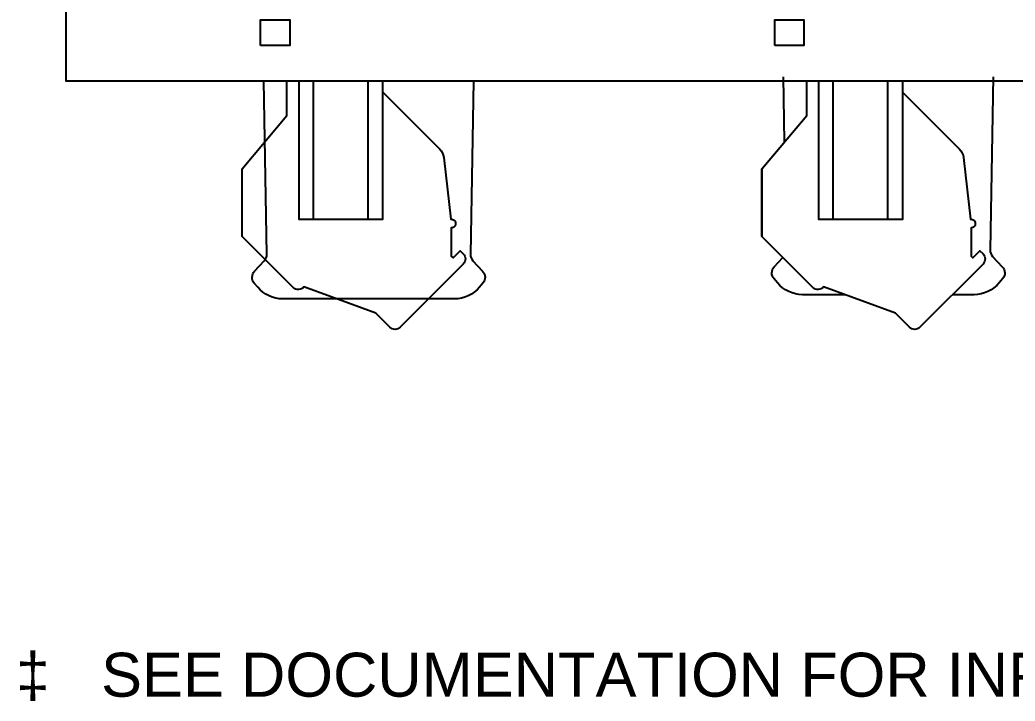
# Model space of a CAD drawing. Extents: x 1 to 23.7, y 0.2 to 17.
# Drawn here: x 15.452 to 18.17, y 9.49 to 11.35 of the extents above; entities that cross this region are included whole.
import ezdxf

# ---------------------------------------------------------------- set-up
doc = ezdxf.new("R2010")
doc.units = 0
doc.header["$MEASUREMENT"] = 0
for name, color, linetype in [('4_02__71___3__AVI', 7, 'CONTINUOUS'), ('4_03__73___3__ACI__3__AVI', 7, 'CONTINUOUS'), ('4_04__74___3__ACI__3__AVI', 7, 'CONTINUOUS'), ('4_05__1-___4__DI__4__DO__S', 7, 'CONTINUOUS'), ('4_06__B-___4__DI__4__DO__F', 7, 'CONTINUOUS'), ('4_07__C-___4__DI__3__DO', 7, 'CONTINUOUS'), ('4_08__2X___8__DO__STD_FORM', 7, 'CONTINUOUS'), ('4_09__2A___8__DO__STD_FORM', 7, 'CONTINUOUS'), ('4_10__2B___8__DO__STD__6__', 7, 'CONTINUOUS'), ('4_11__2C___8__DO__STD__2__', 7, 'CONTINUOUS'), ('4_12__3-___8__DI', 7, 'CONTINUOUS'), ('4_13__D-___14__DI', 7, 'CONTINUOUS'), ('4_14__5-___8__AI', 7, 'CONTINUOUS'), ('4_15__6-___4__AI__4__AO', 7, 'CONTINUOUS'), ('5_02__8-___4__ACI', 7, 'CONTINUOUS'), ('5_03__1-___4__DI__4__DO__S', 7, 'CONTINUOUS'), ('5_04__B-___4__DI__4__DO__F', 7, 'CONTINUOUS'), ('5_05__C-___4__DI__3__DO', 7, 'CONTINUOUS'), ('5_06__2X___8__DO__STD_FORM', 7, 'CONTINUOUS'), ('5_07__2A___8__DO__STD_FORM', 7, 'CONTINUOUS'), ('5_08__2B___8__DO__STD__6__', 7, 'CONTINUOUS'), ('5_09__2C___8__DO__STD__2__', 7, 'CONTINUOUS'), ('5_10__3-___8__DI', 7, 'CONTINUOUS'), ('5_11__5-___8__AI', 7, 'CONTINUOUS'), ('5_12__6-___4__AI__4__AO', 7, 'CONTINUOUS'), ('6_00_____DWG', 7, 'CONTINUOUS')]:
    doc.layers.add(name, color=color, linetype=linetype)
doc.styles.add('ARIAL', font='arial.ttf')

msp = doc.modelspace()

# ---------------------------------------------------------------- linework, layer by layer
at = {"layer": '4_02__71___3__AVI'}
msp.add_lwpolyline([(17.8623, 11.1525), (18.0177, 10.9971, -0.169592), (18.029, 10.9737), (18.0481, 10.8056, -0.43094), (18.0613, 10.7945, -0.430927), (18.0495, 10.782), (18.0495, 10.7051), (18.0544, 10.7001), (18.0739, 10.7196), (18.0823, 10.7113, -0.414223), (18.0823, 10.6834), (17.9097, 10.5108, -0.414213), (17.8818, 10.5108), (17.8436, 10.5491), (17.6466, 10.6208, -0.440578), (17.6174, 10.6194), (17.4782, 10.7586), (17.4782, 10.9431), (17.6007, 11.0891), (17.6007, 11.1824)], format="xyb", dxfattribs=at)
for points in [[(17.862, 11.1824), (17.862, 10.8053), (17.6336, 10.8053), (17.6336, 11.1824)], [(17.673, 10.8053), (17.673, 11.1824)], [(17.8226, 10.8053), (17.8226, 11.1824)]]:
    msp.add_lwpolyline(points, dxfattribs=at)
at = {"layer": '4_03__73___3__ACI__3__AVI'}
for points in [[(17.8623, 11.1525), (18.0177, 10.9971, -0.169592), (18.029, 10.9737), (18.0481, 10.8056, -0.43094), (18.0613, 10.7945, -0.430927), (18.0495, 10.782), (18.0495, 10.7051), (18.0544, 10.7001), (18.0739, 10.7196), (18.0823, 10.7113, -0.414223), (18.0823, 10.6834), (17.9097, 10.5108, -0.414213), (17.8818, 10.5108), (17.8436, 10.5491), (17.6466, 10.6208, -0.440578), (17.6174, 10.6194), (17.4782, 10.7586), (17.4782, 10.9431), (17.6007, 11.0891), (17.6007, 11.1824)], [(18.1099, 11.1941), (18.1017, 10.7217, 0.19478), (18.1084, 10.7042), (18.135, 10.6758, -0.380004), (18.1358, 10.6426), (18.1265, 10.6316, -0.221055), (18.0577, 10.5996), (18.0577, 10.5996), (17.9984, 10.5996)], [(17.7048, 10.5996), (17.5896, 10.5996, -0.221055), (17.5208, 10.6316), (17.5115, 10.6426, -0.380004), (17.5123, 10.6758), (17.5358, 10.7009)]]:
    msp.add_lwpolyline(points, format="xyb", dxfattribs=at)
for points in [[(17.5404, 11.0173), (17.5374, 11.1941)], [(17.862, 11.1824), (17.862, 10.8053), (17.6336, 10.8053), (17.6336, 11.1824)], [(17.673, 10.8053), (17.673, 11.1824)], [(17.8226, 10.8053), (17.8226, 11.1824)]]:
    msp.add_lwpolyline(points, dxfattribs=at)
at = {"layer": '4_04__74___3__ACI__3__AVI'}
for points in [[(17.8623, 11.1525), (18.0177, 10.9971, -0.169592), (18.029, 10.9737), (18.0481, 10.8056, -0.43094), (18.0613, 10.7945, -0.430927), (18.0495, 10.782), (18.0495, 10.7051), (18.0544, 10.7001), (18.0739, 10.7196), (18.0823, 10.7113, -0.414223), (18.0823, 10.6834), (17.9097, 10.5108, -0.414213), (17.8818, 10.5108), (17.8436, 10.5491), (17.6466, 10.6208, -0.440578), (17.6174, 10.6194), (17.4782, 10.7586), (17.4782, 10.9431), (17.6007, 11.0891), (17.6007, 11.1824)], [(18.1099, 11.1941), (18.1017, 10.7217, 0.19478), (18.1084, 10.7042), (18.135, 10.6758, -0.380004), (18.1358, 10.6426), (18.1265, 10.6316, -0.221055), (18.0577, 10.5996), (18.0577, 10.5996), (17.9984, 10.5996)], [(17.7048, 10.5996), (17.5896, 10.5996, -0.221055), (17.5208, 10.6316), (17.5115, 10.6426, -0.380004), (17.5123, 10.6758), (17.5358, 10.7009)]]:
    msp.add_lwpolyline(points, format="xyb", dxfattribs=at)
for points in [[(17.5404, 11.0173), (17.5374, 11.1941)], [(17.862, 11.1824), (17.862, 10.8053), (17.6336, 10.8053), (17.6336, 11.1824)], [(17.673, 10.8053), (17.673, 11.1824)], [(17.8226, 10.8053), (17.8226, 11.1824)]]:
    msp.add_lwpolyline(points, dxfattribs=at)
at = {"layer": '4_05__1-___4__DI__4__DO__S'}
msp.add_lwpolyline([(17.8623, 11.1525), (18.0177, 10.9971, -0.169592), (18.029, 10.9737), (18.0481, 10.8056, -0.43094), (18.0613, 10.7945, -0.430927), (18.0495, 10.782), (18.0495, 10.7051), (18.0544, 10.7001), (18.0739, 10.7196), (18.0823, 10.7113, -0.414223), (18.0823, 10.6834), (17.9097, 10.5108, -0.414213), (17.8818, 10.5108), (17.8436, 10.5491), (17.6466, 10.6208, -0.440578), (17.6174, 10.6194), (17.4782, 10.7586), (17.4782, 10.9431), (17.6007, 11.0891), (17.6007, 11.1824)], format="xyb", dxfattribs=at)
for points in [[(17.862, 11.1824), (17.862, 10.8053), (17.6336, 10.8053), (17.6336, 11.1824)], [(17.673, 10.8053), (17.673, 11.1824)], [(17.8226, 10.8053), (17.8226, 11.1824)]]:
    msp.add_lwpolyline(points, dxfattribs=at)
at = {"layer": '4_06__B-___4__DI__4__DO__F'}
msp.add_lwpolyline([(17.8623, 11.1525), (18.0177, 10.9971, -0.169592), (18.029, 10.9737), (18.0481, 10.8056, -0.43094), (18.0613, 10.7945, -0.430927), (18.0495, 10.782), (18.0495, 10.7051), (18.0544, 10.7001), (18.0739, 10.7196), (18.0823, 10.7113, -0.414223), (18.0823, 10.6834), (17.9097, 10.5108, -0.414213), (17.8818, 10.5108), (17.8436, 10.5491), (17.6466, 10.6208, -0.440578), (17.6174, 10.6194), (17.4782, 10.7586), (17.4782, 10.9431), (17.6007, 11.0891), (17.6007, 11.1824)], format="xyb", dxfattribs=at)
for points in [[(17.862, 11.1824), (17.862, 10.8053), (17.6336, 10.8053), (17.6336, 11.1824)], [(17.673, 10.8053), (17.673, 11.1824)], [(17.8226, 10.8053), (17.8226, 11.1824)]]:
    msp.add_lwpolyline(points, dxfattribs=at)
at = {"layer": '4_07__C-___4__DI__3__DO'}
msp.add_lwpolyline([(17.8623, 11.1525), (18.0177, 10.9971, -0.169592), (18.029, 10.9737), (18.0481, 10.8056, -0.43094), (18.0613, 10.7945, -0.430927), (18.0495, 10.782), (18.0495, 10.7051), (18.0544, 10.7001), (18.0739, 10.7196), (18.0823, 10.7113, -0.414223), (18.0823, 10.6834), (17.9097, 10.5108, -0.414213), (17.8818, 10.5108), (17.8436, 10.5491), (17.6466, 10.6208, -0.440578), (17.6174, 10.6194), (17.4782, 10.7586), (17.4782, 10.9431), (17.6007, 11.0891), (17.6007, 11.1824)], format="xyb", dxfattribs=at)
for points in [[(17.862, 11.1824), (17.862, 10.8053), (17.6336, 10.8053), (17.6336, 11.1824)], [(17.673, 10.8053), (17.673, 11.1824)], [(17.8226, 10.8053), (17.8226, 11.1824)]]:
    msp.add_lwpolyline(points, dxfattribs=at)
at = {"layer": '4_08__2X___8__DO__STD_FORM'}
msp.add_lwpolyline([(17.8623, 11.1525), (18.0177, 10.9971, -0.169592), (18.029, 10.9737), (18.0481, 10.8056, -0.43094), (18.0613, 10.7945, -0.430927), (18.0495, 10.782), (18.0495, 10.7051), (18.0544, 10.7001), (18.0739, 10.7196), (18.0823, 10.7113, -0.414223), (18.0823, 10.6834), (17.9097, 10.5108, -0.414213), (17.8818, 10.5108), (17.8436, 10.5491), (17.6466, 10.6208, -0.440578), (17.6174, 10.6194), (17.4782, 10.7586), (17.4782, 10.9431), (17.6007, 11.0891), (17.6007, 11.1824)], format="xyb", dxfattribs=at)
for points in [[(17.862, 11.1824), (17.862, 10.8053), (17.6336, 10.8053), (17.6336, 11.1824)], [(17.673, 10.8053), (17.673, 11.1824)], [(17.8226, 10.8053), (17.8226, 11.1824)]]:
    msp.add_lwpolyline(points, dxfattribs=at)
at = {"layer": '4_09__2A___8__DO__STD_FORM'}
msp.add_lwpolyline([(17.8623, 11.1525), (18.0177, 10.9971, -0.169592), (18.029, 10.9737), (18.0481, 10.8056, -0.43094), (18.0613, 10.7945, -0.430927), (18.0495, 10.782), (18.0495, 10.7051), (18.0544, 10.7001), (18.0739, 10.7196), (18.0823, 10.7113, -0.414223), (18.0823, 10.6834), (17.9097, 10.5108, -0.414213), (17.8818, 10.5108), (17.8436, 10.5491), (17.6466, 10.6208, -0.440578), (17.6174, 10.6194), (17.4782, 10.7586), (17.4782, 10.9431), (17.6007, 11.0891), (17.6007, 11.1824)], format="xyb", dxfattribs=at)
for points in [[(17.862, 11.1824), (17.862, 10.8053), (17.6336, 10.8053), (17.6336, 11.1824)], [(17.673, 10.8053), (17.673, 11.1824)], [(17.8226, 10.8053), (17.8226, 11.1824)]]:
    msp.add_lwpolyline(points, dxfattribs=at)
at = {"layer": '4_10__2B___8__DO__STD__6__'}
msp.add_lwpolyline([(17.8623, 11.1525), (18.0177, 10.9971, -0.169592), (18.029, 10.9737), (18.0481, 10.8056, -0.43094), (18.0613, 10.7945, -0.430927), (18.0495, 10.782), (18.0495, 10.7051), (18.0544, 10.7001), (18.0739, 10.7196), (18.0823, 10.7113, -0.414223), (18.0823, 10.6834), (17.9097, 10.5108, -0.414213), (17.8818, 10.5108), (17.8436, 10.5491), (17.6466, 10.6208, -0.440578), (17.6174, 10.6194), (17.4782, 10.7586), (17.4782, 10.9431), (17.6007, 11.0891), (17.6007, 11.1824)], format="xyb", dxfattribs=at)
for points in [[(17.862, 11.1824), (17.862, 10.8053), (17.6336, 10.8053), (17.6336, 11.1824)], [(17.673, 10.8053), (17.673, 11.1824)], [(17.8226, 10.8053), (17.8226, 11.1824)]]:
    msp.add_lwpolyline(points, dxfattribs=at)
at = {"layer": '4_11__2C___8__DO__STD__2__'}
msp.add_lwpolyline([(17.8623, 11.1525), (18.0177, 10.9971, -0.169592), (18.029, 10.9737), (18.0481, 10.8056, -0.43094), (18.0613, 10.7945, -0.430927), (18.0495, 10.782), (18.0495, 10.7051), (18.0544, 10.7001), (18.0739, 10.7196), (18.0823, 10.7113, -0.414223), (18.0823, 10.6834), (17.9097, 10.5108, -0.414213), (17.8818, 10.5108), (17.8436, 10.5491), (17.6466, 10.6208, -0.440578), (17.6174, 10.6194), (17.4782, 10.7586), (17.4782, 10.9431), (17.6007, 11.0891), (17.6007, 11.1824)], format="xyb", dxfattribs=at)
for points in [[(17.862, 11.1824), (17.862, 10.8053), (17.6336, 10.8053), (17.6336, 11.1824)], [(17.673, 10.8053), (17.673, 11.1824)], [(17.8226, 10.8053), (17.8226, 11.1824)]]:
    msp.add_lwpolyline(points, dxfattribs=at)
at = {"layer": '4_12__3-___8__DI'}
msp.add_lwpolyline([(17.8623, 11.1525), (18.0177, 10.9971, -0.169592), (18.029, 10.9737), (18.0481, 10.8056, -0.43094), (18.0613, 10.7945, -0.430927), (18.0495, 10.782), (18.0495, 10.7051), (18.0544, 10.7001), (18.0739, 10.7196), (18.0823, 10.7113, -0.414223), (18.0823, 10.6834), (17.9097, 10.5108, -0.414213), (17.8818, 10.5108), (17.8436, 10.5491), (17.6466, 10.6208, -0.440578), (17.6174, 10.6194), (17.4782, 10.7586), (17.4782, 10.9431), (17.6007, 11.0891), (17.6007, 11.1824)], format="xyb", dxfattribs=at)
for points in [[(17.862, 11.1824), (17.862, 10.8053), (17.6336, 10.8053), (17.6336, 11.1824)], [(17.673, 10.8053), (17.673, 11.1824)], [(17.8226, 10.8053), (17.8226, 11.1824)]]:
    msp.add_lwpolyline(points, dxfattribs=at)
at = {"layer": '4_13__D-___14__DI'}
msp.add_lwpolyline([(17.8623, 11.1525), (18.0177, 10.9971, -0.169586), (18.029, 10.9737), (18.0481, 10.8056, -0.430941), (18.0613, 10.7945, -0.430926), (18.0495, 10.782), (18.0495, 10.7051), (18.0544, 10.7001), (18.0739, 10.7196), (18.0823, 10.7113, -0.414218), (18.0823, 10.6834), (17.9097, 10.5108, -0.414213), (17.8818, 10.5108), (17.8436, 10.5491), (17.6466, 10.6208, -0.440578), (17.6174, 10.6194), (17.4793, 10.7574), (17.4793, 10.9445), (17.6007, 11.0891), (17.6007, 11.1824)], format="xyb", dxfattribs=at)
for points in [[(17.862, 11.1824), (17.862, 10.8053), (17.6336, 10.8053), (17.6336, 11.1824)], [(17.673, 10.8053), (17.673, 11.1824)], [(17.8226, 10.8053), (17.8226, 11.1824)]]:
    msp.add_lwpolyline(points, dxfattribs=at)
at = {"layer": '4_14__5-___8__AI'}
msp.add_lwpolyline([(17.8623, 11.1525), (18.0177, 10.9971, -0.169592), (18.029, 10.9737), (18.0481, 10.8056, -0.43094), (18.0613, 10.7945, -0.430927), (18.0495, 10.782), (18.0495, 10.7051), (18.0544, 10.7001), (18.0739, 10.7196), (18.0823, 10.7113, -0.414223), (18.0823, 10.6834), (17.9097, 10.5108, -0.414213), (17.8818, 10.5108), (17.8436, 10.5491), (17.6466, 10.6208, -0.440578), (17.6174, 10.6194), (17.4782, 10.7586), (17.4782, 10.9431), (17.6007, 11.0891), (17.6007, 11.1824)], format="xyb", dxfattribs=at)
for points in [[(17.862, 11.1824), (17.862, 10.8053), (17.6336, 10.8053), (17.6336, 11.1824)], [(17.673, 10.8053), (17.673, 11.1824)], [(17.8226, 10.8053), (17.8226, 11.1824)]]:
    msp.add_lwpolyline(points, dxfattribs=at)
at = {"layer": '4_15__6-___4__AI__4__AO'}
msp.add_lwpolyline([(17.8623, 11.1525), (18.0177, 10.9971, -0.169592), (18.029, 10.9737), (18.0481, 10.8056, -0.43094), (18.0613, 10.7945, -0.430927), (18.0495, 10.782), (18.0495, 10.7051), (18.0544, 10.7001), (18.0739, 10.7196), (18.0823, 10.7113, -0.414223), (18.0823, 10.6834), (17.9097, 10.5108, -0.414213), (17.8818, 10.5108), (17.8436, 10.5491), (17.6466, 10.6208, -0.440578), (17.6174, 10.6194), (17.4782, 10.7586), (17.4782, 10.9431), (17.6007, 11.0891), (17.6007, 11.1824)], format="xyb", dxfattribs=at)
for points in [[(17.862, 11.1824), (17.862, 10.8053), (17.6336, 10.8053), (17.6336, 11.1824)], [(17.673, 10.8053), (17.673, 11.1824)], [(17.8226, 10.8053), (17.8226, 11.1824)]]:
    msp.add_lwpolyline(points, dxfattribs=at)
at = {"layer": '5_02__8-___4__ACI'}
msp.add_lwpolyline([(16.6907, 11.1824), (16.6824, 10.71, 0.19478), (16.6892, 10.6925), (16.7157, 10.6641, -0.380004), (16.7166, 10.6309), (16.7073, 10.6199, -0.221055), (16.6385, 10.5879), (16.6385, 10.5879), (16.1703, 10.5879, -0.221055), (16.1015, 10.6199), (16.0922, 10.6309, -0.380004), (16.0931, 10.6641), (16.1196, 10.6925, 0.19478), (16.1264, 10.71), (16.1181, 11.1824)], format="xyb", dxfattribs=at)
at = {"layer": '5_03__1-___4__DI__4__DO__S'}
msp.add_lwpolyline([(16.443, 11.1525), (16.5985, 10.9971, -0.169592), (16.6097, 10.9737), (16.6289, 10.8056, -0.43094), (16.642, 10.7945, -0.430927), (16.6302, 10.782), (16.6302, 10.7051), (16.6352, 10.7001), (16.6547, 10.7196), (16.663, 10.7113, -0.414223), (16.663, 10.6834), (16.4904, 10.5108, -0.414213), (16.4626, 10.5108), (16.4243, 10.5491), (16.2273, 10.6208, -0.440578), (16.1981, 10.6194), (16.0589, 10.7586), (16.0589, 10.9431), (16.1814, 11.0891), (16.1814, 11.1824)], format="xyb", dxfattribs=at)
for points in [[(16.4427, 11.1824), (16.4427, 10.8053), (16.2144, 10.8053), (16.2144, 11.1824)], [(16.2538, 10.8053), (16.2538, 11.1824)], [(16.4034, 10.8053), (16.4034, 11.1824)]]:
    msp.add_lwpolyline(points, dxfattribs=at)
at = {"layer": '5_04__B-___4__DI__4__DO__F'}
msp.add_lwpolyline([(16.443, 11.1525), (16.5985, 10.9971, -0.169592), (16.6097, 10.9737), (16.6289, 10.8056, -0.43094), (16.642, 10.7945, -0.430927), (16.6302, 10.782), (16.6302, 10.7051), (16.6352, 10.7001), (16.6547, 10.7196), (16.663, 10.7113, -0.414223), (16.663, 10.6834), (16.4904, 10.5108, -0.414213), (16.4626, 10.5108), (16.4243, 10.5491), (16.2273, 10.6208, -0.440578), (16.1981, 10.6194), (16.0589, 10.7586), (16.0589, 10.9431), (16.1814, 11.0891), (16.1814, 11.1824)], format="xyb", dxfattribs=at)
for points in [[(16.4427, 11.1824), (16.4427, 10.8053), (16.2144, 10.8053), (16.2144, 11.1824)], [(16.2538, 10.8053), (16.2538, 11.1824)], [(16.4034, 10.8053), (16.4034, 11.1824)]]:
    msp.add_lwpolyline(points, dxfattribs=at)
at = {"layer": '5_05__C-___4__DI__3__DO'}
msp.add_lwpolyline([(16.443, 11.1525), (16.5985, 10.9971, -0.169592), (16.6097, 10.9737), (16.6289, 10.8056, -0.43094), (16.642, 10.7945, -0.430927), (16.6302, 10.782), (16.6302, 10.7051), (16.6352, 10.7001), (16.6547, 10.7196), (16.663, 10.7113, -0.414223), (16.663, 10.6834), (16.4904, 10.5108, -0.414213), (16.4626, 10.5108), (16.4243, 10.5491), (16.2273, 10.6208, -0.440578), (16.1981, 10.6194), (16.0589, 10.7586), (16.0589, 10.9431), (16.1814, 11.0891), (16.1814, 11.1824)], format="xyb", dxfattribs=at)
for points in [[(16.4427, 11.1824), (16.4427, 10.8053), (16.2144, 10.8053), (16.2144, 11.1824)], [(16.2538, 10.8053), (16.2538, 11.1824)], [(16.4034, 10.8053), (16.4034, 11.1824)]]:
    msp.add_lwpolyline(points, dxfattribs=at)
at = {"layer": '5_06__2X___8__DO__STD_FORM'}
msp.add_lwpolyline([(16.443, 11.1525), (16.5985, 10.9971, -0.169592), (16.6097, 10.9737), (16.6289, 10.8056, -0.43094), (16.642, 10.7945, -0.430927), (16.6302, 10.782), (16.6302, 10.7051), (16.6352, 10.7001), (16.6547, 10.7196), (16.663, 10.7113, -0.414223), (16.663, 10.6834), (16.4904, 10.5108, -0.414213), (16.4626, 10.5108), (16.4243, 10.5491), (16.2273, 10.6208, -0.440578), (16.1981, 10.6194), (16.0589, 10.7586), (16.0589, 10.9431), (16.1814, 11.0891), (16.1814, 11.1824)], format="xyb", dxfattribs=at)
for points in [[(16.4427, 11.1824), (16.4427, 10.8053), (16.2144, 10.8053), (16.2144, 11.1824)], [(16.2538, 10.8053), (16.2538, 11.1824)], [(16.4034, 10.8053), (16.4034, 11.1824)]]:
    msp.add_lwpolyline(points, dxfattribs=at)
at = {"layer": '5_07__2A___8__DO__STD_FORM'}
msp.add_lwpolyline([(16.443, 11.1525), (16.5985, 10.9971, -0.169592), (16.6097, 10.9737), (16.6289, 10.8056, -0.43094), (16.642, 10.7945, -0.430927), (16.6302, 10.782), (16.6302, 10.7051), (16.6352, 10.7001), (16.6547, 10.7196), (16.663, 10.7113, -0.414223), (16.663, 10.6834), (16.4904, 10.5108, -0.414213), (16.4626, 10.5108), (16.4243, 10.5491), (16.2273, 10.6208, -0.440578), (16.1981, 10.6194), (16.0589, 10.7586), (16.0589, 10.9431), (16.1814, 11.0891), (16.1814, 11.1824)], format="xyb", dxfattribs=at)
for points in [[(16.4427, 11.1824), (16.4427, 10.8053), (16.2144, 10.8053), (16.2144, 11.1824)], [(16.2538, 10.8053), (16.2538, 11.1824)], [(16.4034, 10.8053), (16.4034, 11.1824)]]:
    msp.add_lwpolyline(points, dxfattribs=at)
at = {"layer": '5_08__2B___8__DO__STD__6__'}
msp.add_lwpolyline([(16.443, 11.1525), (16.5985, 10.9971, -0.169592), (16.6097, 10.9737), (16.6289, 10.8056, -0.43094), (16.642, 10.7945, -0.430927), (16.6302, 10.782), (16.6302, 10.7051), (16.6352, 10.7001), (16.6547, 10.7196), (16.663, 10.7113, -0.414223), (16.663, 10.6834), (16.4904, 10.5108, -0.414213), (16.4626, 10.5108), (16.4243, 10.5491), (16.2273, 10.6208, -0.440578), (16.1981, 10.6194), (16.0589, 10.7586), (16.0589, 10.9431), (16.1814, 11.0891), (16.1814, 11.1824)], format="xyb", dxfattribs=at)
for points in [[(16.4427, 11.1824), (16.4427, 10.8053), (16.2144, 10.8053), (16.2144, 11.1824)], [(16.2538, 10.8053), (16.2538, 11.1824)], [(16.4034, 10.8053), (16.4034, 11.1824)]]:
    msp.add_lwpolyline(points, dxfattribs=at)
at = {"layer": '5_09__2C___8__DO__STD__2__'}
msp.add_lwpolyline([(16.443, 11.1525), (16.5985, 10.9971, -0.169592), (16.6097, 10.9737), (16.6289, 10.8056, -0.43094), (16.642, 10.7945, -0.430927), (16.6302, 10.782), (16.6302, 10.7051), (16.6352, 10.7001), (16.6547, 10.7196), (16.663, 10.7113, -0.414223), (16.663, 10.6834), (16.4904, 10.5108, -0.414213), (16.4626, 10.5108), (16.4243, 10.5491), (16.2273, 10.6208, -0.440578), (16.1981, 10.6194), (16.0589, 10.7586), (16.0589, 10.9431), (16.1814, 11.0891), (16.1814, 11.1824)], format="xyb", dxfattribs=at)
for points in [[(16.4427, 11.1824), (16.4427, 10.8053), (16.2144, 10.8053), (16.2144, 11.1824)], [(16.2538, 10.8053), (16.2538, 11.1824)], [(16.4034, 10.8053), (16.4034, 11.1824)]]:
    msp.add_lwpolyline(points, dxfattribs=at)
at = {"layer": '5_10__3-___8__DI'}
msp.add_lwpolyline([(16.443, 11.1525), (16.5985, 10.9971, -0.169592), (16.6097, 10.9737), (16.6289, 10.8056, -0.43094), (16.642, 10.7945, -0.430927), (16.6302, 10.782), (16.6302, 10.7051), (16.6352, 10.7001), (16.6547, 10.7196), (16.663, 10.7113, -0.414223), (16.663, 10.6834), (16.4904, 10.5108, -0.414213), (16.4626, 10.5108), (16.4243, 10.5491), (16.2273, 10.6208, -0.440578), (16.1981, 10.6194), (16.0589, 10.7586), (16.0589, 10.9431), (16.1814, 11.0891), (16.1814, 11.1824)], format="xyb", dxfattribs=at)
for points in [[(16.4427, 11.1824), (16.4427, 10.8053), (16.2144, 10.8053), (16.2144, 11.1824)], [(16.2538, 10.8053), (16.2538, 11.1824)], [(16.4034, 10.8053), (16.4034, 11.1824)]]:
    msp.add_lwpolyline(points, dxfattribs=at)
at = {"layer": '5_11__5-___8__AI'}
msp.add_lwpolyline([(16.443, 11.1525), (16.5985, 10.9971, -0.169592), (16.6097, 10.9737), (16.6289, 10.8056, -0.43094), (16.642, 10.7945, -0.430927), (16.6302, 10.782), (16.6302, 10.7051), (16.6352, 10.7001), (16.6547, 10.7196), (16.663, 10.7113, -0.414223), (16.663, 10.6834), (16.4904, 10.5108, -0.414213), (16.4626, 10.5108), (16.4243, 10.5491), (16.2273, 10.6208, -0.440578), (16.1981, 10.6194), (16.0589, 10.7586), (16.0589, 10.9431), (16.1814, 11.0891), (16.1814, 11.1824)], format="xyb", dxfattribs=at)
for points in [[(16.4427, 11.1824), (16.4427, 10.8053), (16.2144, 10.8053), (16.2144, 11.1824)], [(16.2538, 10.8053), (16.2538, 11.1824)], [(16.4034, 10.8053), (16.4034, 11.1824)]]:
    msp.add_lwpolyline(points, dxfattribs=at)
at = {"layer": '5_12__6-___4__AI__4__AO'}
msp.add_lwpolyline([(16.443, 11.1525), (16.5985, 10.9971, -0.169592), (16.6097, 10.9737), (16.6289, 10.8056, -0.43094), (16.642, 10.7945, -0.430927), (16.6302, 10.782), (16.6302, 10.7051), (16.6352, 10.7001), (16.6547, 10.7196), (16.663, 10.7113, -0.414223), (16.663, 10.6834), (16.4904, 10.5108, -0.414213), (16.4626, 10.5108), (16.4243, 10.5491), (16.2273, 10.6208, -0.440578), (16.1981, 10.6194), (16.0589, 10.7586), (16.0589, 10.9431), (16.1814, 11.0891), (16.1814, 11.1824)], format="xyb", dxfattribs=at)
for points in [[(16.4427, 11.1824), (16.4427, 10.8053), (16.2144, 10.8053), (16.2144, 11.1824)], [(16.2538, 10.8053), (16.2538, 11.1824)], [(16.4034, 10.8053), (16.4034, 11.1824)]]:
    msp.add_lwpolyline(points, dxfattribs=at)
at = {"layer": '6_00_____DWG'}
for points in [[(22.8622, 16.1327), (22.8622, 11.1824), (15.5787, 11.1824), (15.5787, 16.1327)], [(16.1092, 11.2796), (16.1092, 11.3497), (16.1892, 11.3497), (16.1892, 11.2796), (16.1092, 11.2796)], [(17.5134, 11.2796), (17.5134, 11.3497), (17.5934, 11.3497), (17.5934, 11.2796), (17.5134, 11.2796)]]:
    msp.add_lwpolyline(points, dxfattribs=at)

# ---------------------------------------------------------------- texts
at = {"layer": '6_00_____DWG', "style": 'ARIAL'}
msp.add_text('‡   SEE DOCUMENTATION FOR INPUT VOLTAGE RATING', height=0.12, dxfattribs=at).set_placement((15.4409, 9.5024))

doc.saveas('drawing.dxf')
